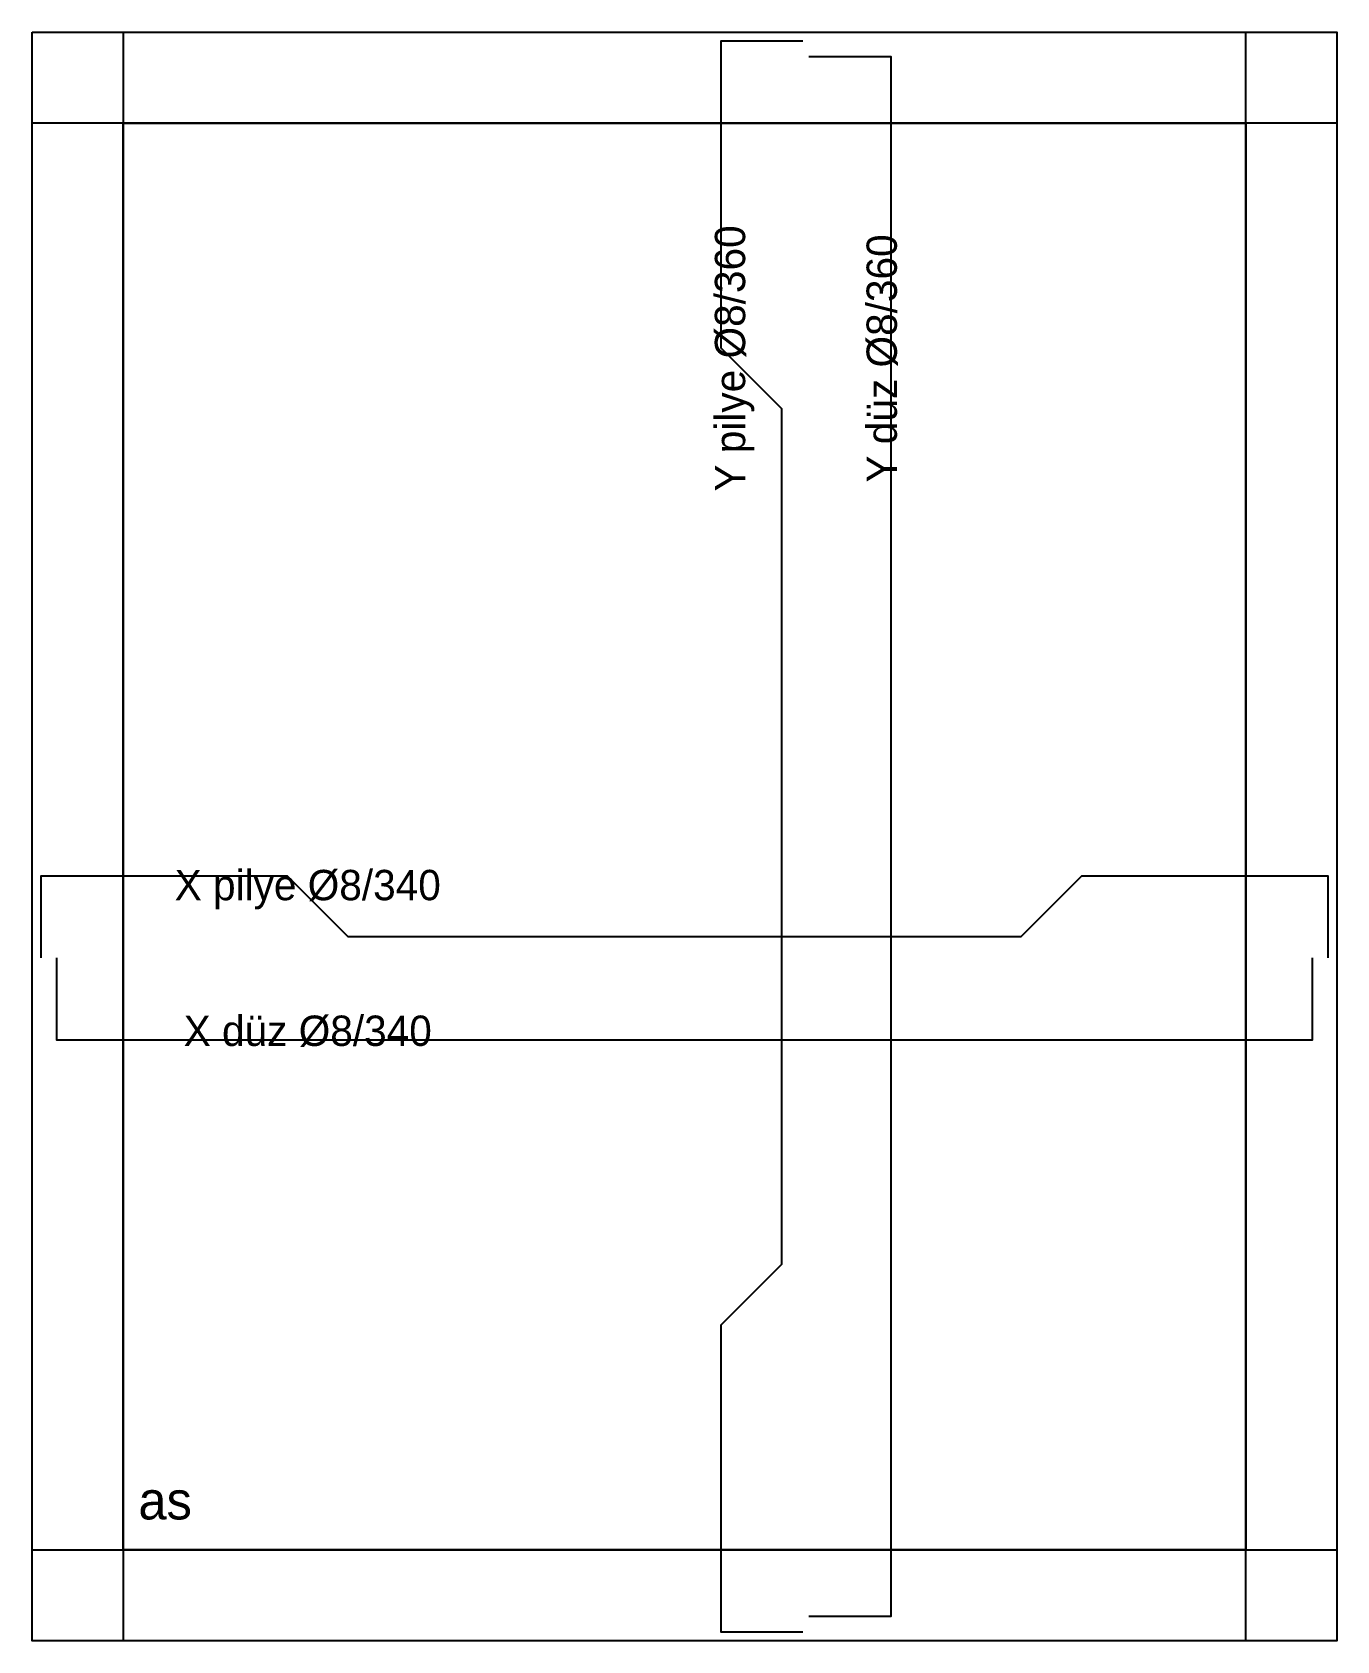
# Model space of a CAD drawing. Header units: metres. Extents: x -150 to 4150, y -150 to 5150.
import ezdxf
from ezdxf.enums import TextEntityAlignment as Align

# ---------------------------------------------------------------- set-up
doc = ezdxf.new("R2010")
doc.units = ezdxf.units.M
for name, color, linetype in [('BEAM', 7, 'Continuous'), ('REB_MAIN_DUZ', 1, 'Continuous'), ('REB_MAIN_PILYE', 1, 'Continuous'), ('SLAB_EDGE', 7, 'Continuous'), ('TEXT', 7, 'Continuous')]:
    doc.layers.add(name, color=color, linetype=linetype)

msp = doc.modelspace()

# ---------------------------------------------------------------- linework, layer by layer
at = {"layer": 'BEAM'}
for points in [[(-150, 5150), (150, 5150), (150, -150), (-150, -150)], [(-150, 5150), (4150, 5150), (4150, 4850), (-150, 4850)], [(3850, 5150), (4150, 5150), (4150, -150), (3850, -150)], [(-150, 150), (4150, 150), (4150, -150), (-150, -150)]]:
    msp.add_lwpolyline(points, close=True, dxfattribs=at)
at = {"layer": 'REB_MAIN_DUZ'}
for points in [[(2410, 5070), (2680, 5070), (2680, -70), (2410, -70)], [(-70, 2100), (-70, 1830), (4070, 1830), (4070, 2100)]]:
    msp.add_lwpolyline(points, dxfattribs=at)
at = {"layer": 'REB_MAIN_PILYE'}
for points in [[(2390, 5120), (2120, 5120), (2120, 4110), (2320, 3910), (2320, 1090), (2120, 890), (2120, -120), (2390, -120)], [(-120, 2100), (-120, 2370), (690, 2370), (890, 2170), (3110, 2170), (3310, 2370), (4120, 2370), (4120, 2100)]]:
    msp.add_lwpolyline(points, dxfattribs=at)
at = {"layer": 'SLAB_EDGE'}
msp.add_lwpolyline([(150, 4850), (3850, 4850), (3850, 150), (150, 150)], close=True, dxfattribs=at)

# ---------------------------------------------------------------- texts
at = {"layer": 'TEXT'}
for s, p in [('Y pilye Ø8/360', (2150, 4075)), ('Y düz Ø8/360', (2650, 4075))]:
    msp.add_text(s, height=100, rotation=90, dxfattribs=at).set_placement(p, align=Align.MIDDLE_CENTER)
for s, p in [('X pilye Ø8/340', (758.3, 2340)), ('X düz Ø8/340', (758.3, 1860))]:
    msp.add_text(s, height=100, dxfattribs=at).set_placement(p, align=Align.MIDDLE_CENTER)
msp.add_text('as', height=125, dxfattribs=at).set_placement((200, 250))

doc.saveas('drawing.dxf')
